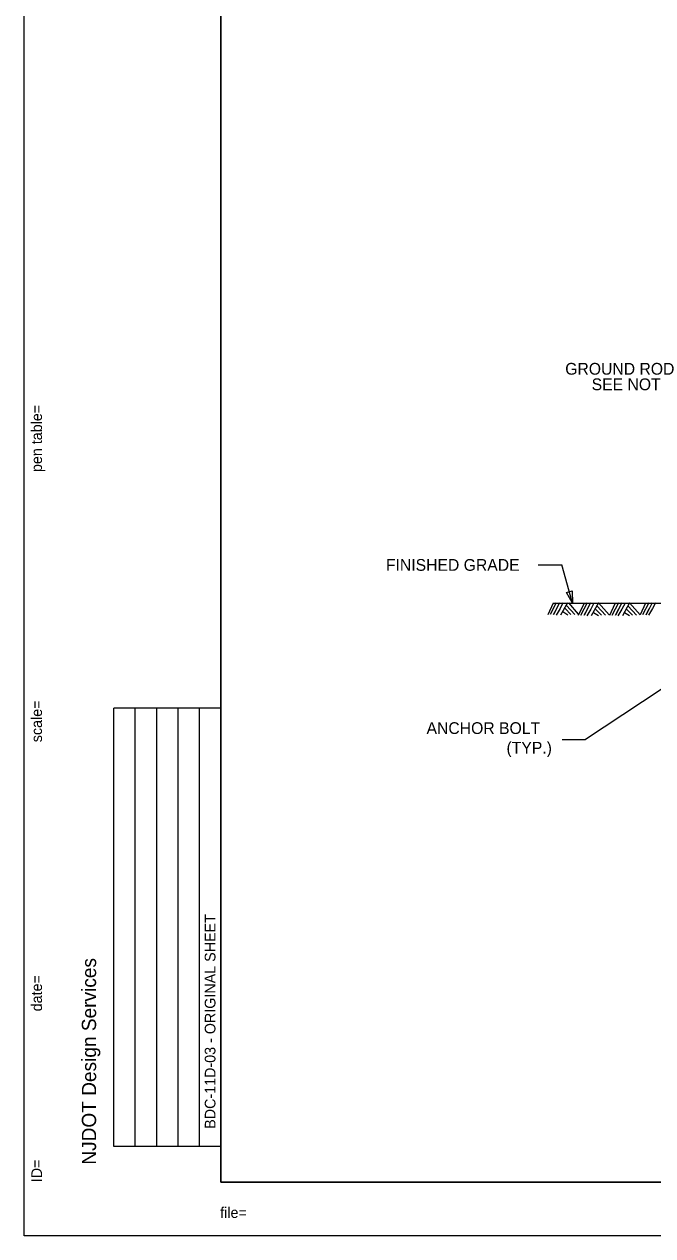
# Model space of a CAD drawing. Extents: x 507907 to 706396, y 496048 to 704964.
# Drawn here: x 705348 to 705524.4, y 704011.8 to 704351.6 of the extents above; entities that cross this region are included whole.
import ezdxf

# ---------------------------------------------------------------- set-up
doc = ezdxf.new("R2010")
doc.units = 0
doc.layers.add('1', color=7, linetype='Continuous')
doc.layers.add('41', color=7, linetype='Continuous')

msp = doc.modelspace()

# ---------------------------------------------------------------- linework, layer by layer
at = {"layer": '1'}
for p, q in [((705403.15, 704656.83), (705403.15, 704026.83)), ((705492.24, 704199.98), (705498.84, 704199.98)), ((705501.84, 704189.27), (705498.84, 704199.98)), ((705500.15, 704192.22), (705501.74, 704192.67)), ((705501.84, 704189.27), (705500.15, 704192.22)), ((705501.74, 704192.67), (705501.84, 704189.27)), ((705496.42, 704189.27), (705494.89, 704185.97)), ((705497.31, 704189.31), (705495.54, 704186.02)), ((705496.42, 704189.27), (705529.75, 704189.27)), ((705498.25, 704189.31), (705496.55, 704186.04)), ((705496.55, 704186.04), (705497.44, 704187.75)), ((705498.39, 704187.76), (705497.28, 704185.87)), ((705499.17, 704189.31), (705498.39, 704187.76)), ((705500.44, 704189.31), (705498.5, 704185.87)), ((705499.13, 704186.85), (705500.54, 704185.97)), ((705499.76, 704187.69), (705501.39, 704186.04)), ((705500.18, 704188.58), (705502.51, 704186.08)), ((705500.71, 704189.31), (705503.49, 704186.14)), ((705505.02, 704189.06), (705503.49, 704185.77)), ((705506.01, 704189.29), (705504.14, 704185.81)), ((705506.95, 704189.29), (705505.15, 704185.83)), ((705505.15, 704185.83), (705506.04, 704187.54)), ((705507, 704187.55), (705505.88, 704185.66)), ((705507.86, 704189.27), (705507, 704187.55)), ((705509.15, 704189.29), (705507.1, 704185.66)), ((705507.73, 704186.65), (705509.15, 704185.77)), ((705508.36, 704187.49), (705510, 704185.83)), ((705508.78, 704188.37), (705511.11, 704185.87)), ((705509.15, 704189.29), (705512.1, 704185.94)), ((705513.76, 704189.06), (705512.23, 704185.77)), ((705514.74, 704189.29), (705512.88, 704185.81)), ((705515.69, 704189.29), (705513.88, 704185.83)), ((705513.88, 704185.83), (705514.78, 704187.54)), ((705515.73, 704187.55), (705514.62, 704185.66)), ((705516.59, 704189.27), (705515.73, 704187.55)), ((705517.88, 704189.29), (705515.84, 704185.66)), ((705516.47, 704186.65), (705517.88, 704185.77)), ((705517.1, 704187.49), (705518.73, 704185.83)), ((705517.51, 704188.37), (705519.84, 704185.87)), ((705517.88, 704189.29), (705520.83, 704185.94)), ((705522.36, 704189.23), (705520.83, 704185.94)), ((705523.27, 704189.31), (705521.48, 704185.98)), ((705524.21, 704189.31), (705522.49, 704186)), ((705522.49, 704186), (705523.38, 704187.71)), ((705524.33, 704187.72), (705523.22, 704185.83)), ((705525.13, 704189.31), (705524.33, 704187.72)), ((705537.83, 704172.35), (705505.51, 704150.97)), ((705373.15, 704036.83), (705373.15, 704159.83)), ((705403.15, 704159.83), (705373.15, 704159.83)), ((705379.15, 704036.83), (705379.15, 704159.83)), ((705385.15, 704036.83), (705385.15, 704159.83)), ((705391.15, 704036.83), (705391.15, 704159.83)), ((705397.15, 704036.83), (705397.15, 704159.83)), ((705498.91, 704150.97), (705505.51, 704150.97)), ((705403.15, 704036.83), (705373.15, 704036.83)), ((705403.15, 704026.83), (706393.15, 704026.83)), ((706396.15, 704011.83), (705347.97, 704011.83))]:
    msp.add_line(p, q, dxfattribs=at)
at = {"layer": '41'}
for points in [[(705347.97, 704671.83), (706396.15, 704671.83), (706396.15, 704011.83), (705347.97, 704011.83)], [(705403.15, 704656.83), (706393.15, 704656.83), (706393.15, 704026.83), (705403.15, 704026.83)]]:
    msp.add_lwpolyline(points, close=True, dxfattribs=at)

# ---------------------------------------------------------------- texts
at = {"layer": '1'}
for s, p in [('GROUND ROD ', (705499.81, 704253.3)), ('SEE NOTE 1', (705507.23, 704248.95)), ('FINISHED GRADE', (705449.49, 704198.3)), ('ANCHOR BOLT', (705460.89, 704152.54)), ('(TYP.)', (705483.33, 704147.04))]:
    msp.add_text(s, height=3.3, dxfattribs=at).set_placement(p)
for s, height, rotation, p in [('...................pentable..................', 0.0432, 90, (705352.97, 704249.9)), ('pen table=', 3, 90, (705352.97, 704225.99)), ('......scale......', 0.0432, 90, (705352.97, 704164.9)), ('scale=', 3, 90, (705352.97, 704150.23)), ('BDC-11D-03 - ORIGINAL SHEET', 3, 90, (705401.65, 704041.83)), ('.......time......', 0.0432, 90, (705352.97, 704087.9)), ('NJDOT Design Services', 4, 90, (705368.15, 704031.76)), ('date=', 3, 90, (705352.97, 704074.77)), ('............who............', 0.0432, 90, (705352.97, 704034.83)), ('ID=', 3, 90, (705352.97, 704026.86)), ('file=', 3, 360, (705402.98, 704016.83)), ('...................bob..................', 0.0432, 360, (705412.97, 704016.83))]:
    msp.add_text(s, height=height, rotation=rotation, dxfattribs=at).set_placement(p)

doc.saveas('drawing.dxf')
